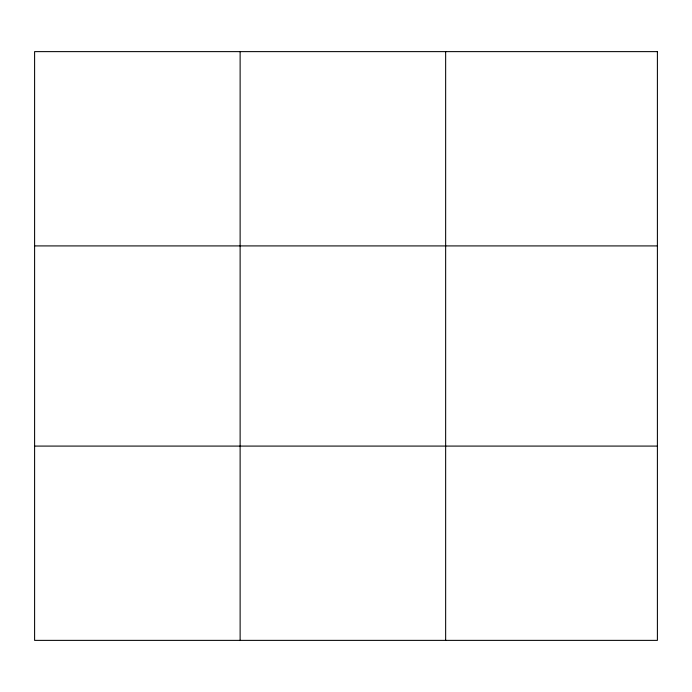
<?xml version="1.0" encoding="UTF-8"?>
<svg xmlns="http://www.w3.org/2000/svg" width="692" height="692" viewBox="0 0 692 692"><rect width="100%" height="100%" fill="white"/><g stroke="black" fill="none" stroke-linecap="round" stroke-linejoin="round"><path stroke-width="1.04" d="M240.124 640.377L240.124 51.623M445.648 640.377L445.648 51.623M34.6 245.911L657.4 245.911M34.6 446.089L657.4 446.089M657.4 51.623L657.4 640.377L34.6 640.377L34.6 51.623L657.4 51.623"/></g></svg>
